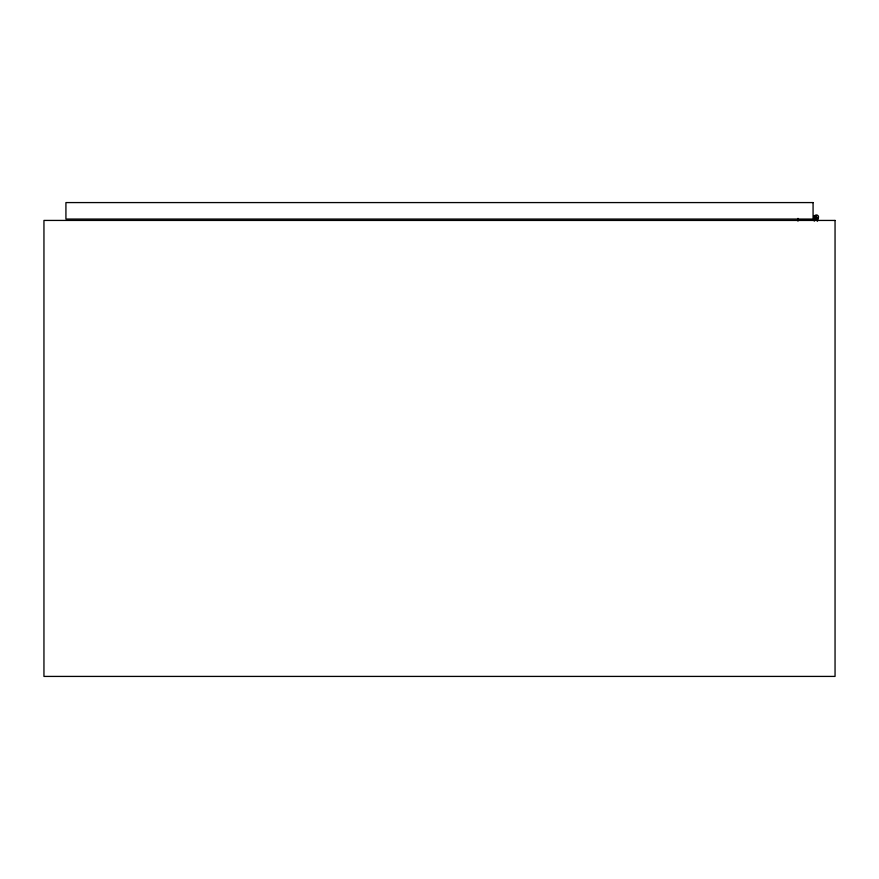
<?xml version="1.0" encoding="UTF-8"?>
<svg xmlns="http://www.w3.org/2000/svg" width="879" height="879" viewBox="0 0 879 879"><rect width="100%" height="100%" fill="white"/><g stroke="black" fill="none" stroke-linecap="round" stroke-linejoin="round"><path stroke-width="1.32" d="M814.998 218.464L814.394 217.003L814.998 215.542M815.13 216.652L815.13 217.355M814.415 216.234L814.086 216.663A2.066 2.055 0 0 1 816.404 215.696M814.932 215.63L814.251 215.63L814.394 217.003M813.657 216.311L814.35 216.311M814.932 218.377L813.613 218.377L813.613 219.75M797.967 219.75L813.767 219.75A2.066 2.055 0 0 1 816.613 217.849A2.066 2.055 0 0 1 817.283 221.211M814.306 221.123L813.767 219.75M797.967 218.377L797.967 221.123M817.009 219.058A1.373 1.373 0 0 1 817.009 220.431M814.492 219.398A1.373 1.373 0 0 1 815.141 218.563M815.47 218.421A1.373 1.373 0 0 1 816.173 218.421M817.646 217.684A1.373 1.373 0 0 1 817.14 218.19M815.262 217.684A1.373 1.373 0 0 1 815.262 216.311M815.767 215.816A1.373 1.373 0 0 1 817.14 215.816M814.459 217.542A2.066 2.055 0 0 1 815.921 215.014A2.066 2.055 0 0 1 818.448 216.465A2.066 2.055 0 0 1 816.987 218.992M814.899 216.717A1.373 1.373 0 0 1 815.185 216.498M817.855 218.223A2.066 2.055 0 0 1 816.899 219.475M815.547 219.673L816.097 219.827L815.58 219.607M816.184 216.926L816.701 217.146L816.25 216.805M813.075 202.577L65.925 202.577L65.925 219.058L813.075 219.058L813.075 202.577M835.05 220.442L43.95 220.431L43.95 676.423L835.05 676.412L835.05 220.431"/></g></svg>
